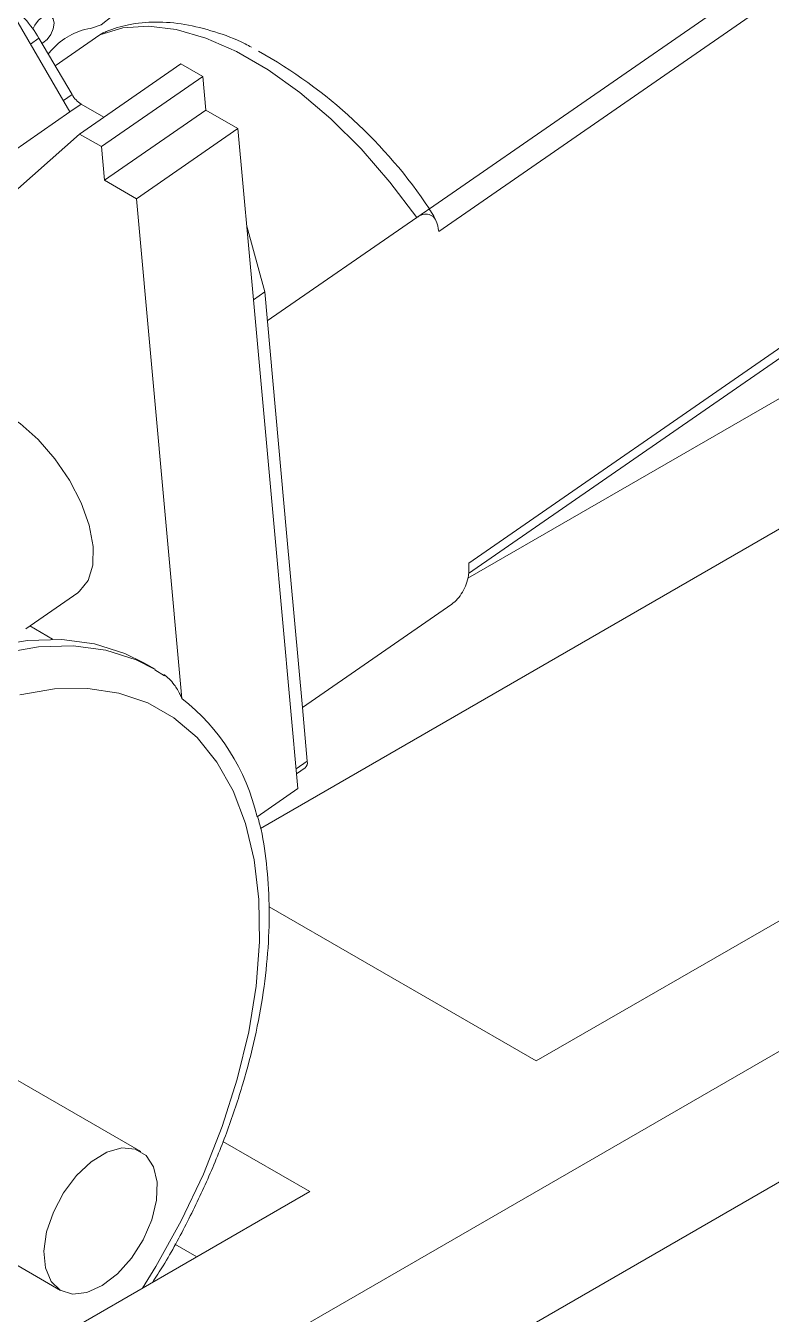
# Model space of a CAD drawing. Header units: millimetres. Extents: x 127 to 2222, y 23 to 864.
# Drawn here: x 1779.04 to 1802.33, y 144.41 to 184.68 of the extents above; entities that cross this region are included whole.
import ezdxf

# ---------------------------------------------------------------- set-up
doc = ezdxf.new("R2010")
doc.units = ezdxf.units.MM

msp = doc.modelspace()

# ---------------------------------------------------------------- linework, layer by layer
at = {"color": 7, "linetype": 'Continuous', "lineweight": 15}
for p, q in [((1791.654, 178.957), (1806.782, 189.43)), ((1807.07, 188.719), (1791.942, 178.246)), ((1780.418, 181.99), (1778.244, 185.733)), ((1779.45, 184.29), (1780.484, 182.532)), ((1781.355, 184.402), (1779.954, 183.432)), ((1781.355, 184.402), (1781.466, 184.456)), ((1779.735, 183.804), (1779.862, 183.938)), ((1780.719, 181.298), (1783.886, 183.49)), ((1784.568, 183.096), (1783.886, 183.49)), ((1781.402, 180.904), (1784.568, 183.096)), ((1784.664, 182.048), (1784.568, 183.096)), ((1780.418, 181.99), (1780.769, 182.233)), ((1781.478, 181.824), (1780.769, 182.233)), ((1777.251, 179.797), (1780.418, 181.99)), ((1781.497, 179.855), (1784.664, 182.048)), ((1785.667, 181.468), (1784.664, 182.048)), ((1780.719, 181.298), (1778.332, 179.174)), ((1781.402, 180.904), (1780.719, 181.298)), ((1782.501, 179.276), (1785.667, 181.468)), ((1786.153, 176.12), (1785.667, 181.468)), ((1817.337, 181.55), (1792.851, 167.414)), ((1781.497, 179.855), (1781.402, 180.904)), ((1782.501, 179.276), (1781.497, 179.855)), ((1783.919, 163.655), (1782.501, 179.276)), ((1820.873, 179.509), (1786.373, 159.592)), ((1791.255, 178.687), (1786.587, 175.456)), ((1785.944, 178.414), (1786.505, 176.362)), ((1792.883, 167.887), (1808.011, 178.36)), ((1792.875, 167.563), (1807.873, 177.946)), ((1786.153, 176.118), (1786.505, 176.362)), ((1786.819, 168.784), (1786.153, 176.12)), ((1786.153, 176.12), (1786.153, 176.118)), ((1786.153, 176.118), (1786.819, 168.784)), ((1786.505, 176.362), (1787.188, 168.834)), ((1787.54, 160.836), (1786.819, 168.784)), ((1787.188, 168.834), (1787.683, 163.371)), ((1787.188, 168.834), (1787.684, 163.371)), ((1779.039, 165.835), (1780.66, 166.957)), ((1792.352, 166.602), (1787.684, 163.371)), ((1779.877, 165.508), (1779.162, 165.921)), ((1783.083, 164.565), (1782.729, 164.769)), ((1794.991, 152.322), (1816.983, 165.017)), ((1783.378, 164.362), (1783.076, 164.548)), ((1787.683, 163.371), (1787.836, 161.693)), ((1756.1, 125.789), (1820.518, 162.976)), ((1787.498, 161.3), (1787.767, 161.486)), ((1786.268, 159.955), (1787.54, 160.836)), ((1756.1, 121.706), (1820.518, 158.893)), ((1794.991, 152.322), (1786.641, 157.142)), ((1782.631, 149.494), (1777.151, 152.657)), ((1787.92, 148.24), (1785.201, 149.81)), ((1756.1, 129.871), (1787.92, 148.24)), ((1774.644, 148.313), (1780.124, 145.15)), ((1784.384, 146.198), (1783.7, 146.593))]:
    msp.add_line(p, q, dxfattribs=at)
at = {"color": 8, "linetype": 'Continuous', "lineweight": 15}
for p, q in [((1779.187, 184.109), (1779.45, 184.29)), ((1780.212, 182.344), (1780.484, 182.532)), ((1787.484, 161.45), (1787.836, 161.693))]:
    msp.add_line(p, q, dxfattribs=at)
at = {"color": 7, "linetype": 'Continuous', "lineweight": 15, "flags": 128}
for points in [[(1781.059, 184.6), (1781.398, 184.714), (1781.739, 184.986), (1782.028, 185.374), (1782.221, 185.817), (1782.289, 186.249), (1782.221, 186.602), (1782.028, 186.822), (1781.739, 186.876), (1781.398, 186.755), (1781.059, 186.478)], [(1779.26, 184.581), (1779.316, 184.699), (1779.431, 184.854), (1779.566, 184.963), (1779.702, 185.01), (1779.816, 184.988), (1779.893, 184.899), (1779.92, 184.759), (1779.893, 184.587), (1779.816, 184.41), (1779.702, 184.256), (1779.566, 184.146), (1779.542, 184.133)], [(1791.255, 178.687), (1790.419, 179.797), (1789.521, 180.831), (1788.575, 181.771), (1787.6, 182.601), (1786.611, 183.307), (1785.627, 183.875), (1784.664, 184.296), (1783.74, 184.563), (1782.87, 184.67), (1782.071, 184.616), (1781.355, 184.402)], [(1781.478, 184.47), (1781.452, 184.458), (1781.355, 184.402)], [(1780.66, 166.957), (1780.722, 167.004), (1780.989, 167.346), (1781.132, 167.822), (1781.142, 168.406), (1781.019, 169.067), (1780.769, 169.77), (1780.406, 170.476), (1779.95, 171.148), (1779.424, 171.749), (1778.858, 172.246), (1778.281, 172.614), (1777.725, 172.833)], [(1782.729, 164.769), (1782.133, 165.064), (1781.186, 165.364), (1780.167, 165.5), (1779.087, 165.47), (1777.958, 165.275), (1776.793, 164.917), (1775.605, 164.4), (1774.409, 163.73), (1773.217, 162.916), (1772.044, 161.965), (1770.903, 160.889), (1769.808, 159.701), (1768.77, 158.415), (1767.802, 157.044), (1766.915, 155.604), (1766.119, 154.113), (1765.423, 152.588), (1764.835, 151.045), (1764.362, 149.503), (1764.009, 147.979), (1763.781, 146.491), (1763.68, 145.055), (1763.707, 143.69)], [(1782.975, 147.355), (1782.708, 146.736), (1782.342, 146.161), (1781.905, 145.671), (1781.429, 145.305), (1780.949, 145.087), (1780.501, 145.036), (1780.117, 145.154), (1779.827, 145.433), (1779.653, 145.851), (1779.606, 146.379), (1779.69, 146.977), (1779.9, 147.601), (1780.219, 148.203), (1780.624, 148.741), (1781.085, 149.173), (1781.568, 149.468), (1782.037, 149.603), (1782.456, 149.57), (1782.796, 149.369), (1783.031, 149.017), (1783.143, 148.539), (1783.124, 147.971), (1782.975, 147.355)]]:
    msp.add_lwpolyline(points, dxfattribs=at)
at = {"color": 8, "linetype": 'Continuous', "lineweight": 15, "flags": 128}
for points in [[(1764.061, 143.486), (1764.034, 144.851), (1764.135, 146.286), (1764.363, 147.775), (1764.715, 149.298), (1765.188, 150.841), (1765.776, 152.383), (1766.472, 153.909), (1767.268, 155.4), (1768.156, 156.84), (1769.124, 158.211), (1770.161, 159.497), (1771.257, 160.685), (1772.398, 161.761), (1773.571, 162.711), (1774.762, 163.526), (1775.959, 164.196), (1777.146, 164.713), (1778.311, 165.071), (1779.44, 165.266), (1780.521, 165.296), (1781.54, 165.16), (1782.486, 164.86), (1783.084, 164.564)], [(1782.682, 145.216), (1783.105, 145.901), (1783.895, 147.325), (1784.587, 148.788), (1785.174, 150.271), (1785.648, 151.757), (1786.004, 153.228), (1786.237, 154.665), (1786.345, 156.051), (1786.326, 157.37), (1786.18, 158.606), (1785.909, 159.743), (1785.517, 160.767), (1785.009, 161.667), (1784.389, 162.43), (1783.667, 163.049), (1782.85, 163.516), (1781.949, 163.824), (1780.974, 163.97), (1779.938, 163.953), (1778.852, 163.772)]]:
    msp.add_lwpolyline(points, dxfattribs=at)
at = {"color": 7, "linetype": 'Continuous', "lineweight": 15}
for centre, radius, start, end in [((1776.436, 182.563), 3.474, 29.8085, 54.8422), ((1781.394, 182.578), 2.049, 99.4052, 138.4053), ((1778.754, 170.343), 15.512, 33.7336, 60.8631), ((1781.215, 182.946), 0.841, 209.5265, 237.9944), ((1796.481, 171.385), 8.979, 122.5141, 125.5936), ((1779.843, 158.471), 6.594, 13.0067, 51.8213), ((1787.685, 163.367), 0.00402, 110.8019, 116.037), ((1787.625, 161.648), 0.215, 311.1373, 12.0046)]:
    msp.add_arc(centre, radius, start, end, dxfattribs=at)
for points, knots in [([(1786.096, 184.009), (1786.028, 184.046), (1785.641, 184.256), (1784.939, 184.509), (1784.004, 184.75), (1783.101, 184.825), (1782.278, 184.745), (1781.75, 184.587), (1781.503, 184.481), (1781.478, 184.47)], [0, 0, 0, 0, 0.041545, 0.236278, 0.431604, 0.625506, 0.815095, 0.981211, 1, 1, 1, 1]), ([(1791.866, 178.563), (1791.843, 178.619), (1791.786, 178.757), (1791.696, 178.878), (1791.643, 178.949)], [0, 0, 0, 0, 0.403815, 1, 1, 1, 1]), ([(1791.942, 178.246), (1791.924, 178.373), (1791.893, 178.581), (1791.739, 178.76), (1791.556, 178.812), (1791.382, 178.768), (1791.283, 178.705), (1791.255, 178.687)], [0, 0, 0, 0, 0.320825, 0.527294, 0.734737, 0.922529, 1, 1, 1, 1]), ([(1792.352, 166.602), (1792.413, 166.653), (1792.537, 166.753), (1792.693, 166.977), (1792.813, 167.232), (1792.897, 167.555), (1792.888, 167.762), (1792.883, 167.887)], [0, 0, 0, 0, 0.167968, 0.335595, 0.509751, 0.702449, 1, 1, 1, 1]), ([(1783.349, 164.4), (1783.407, 164.359), (1783.523, 164.278), (1783.706, 164.055), (1783.834, 163.841), (1783.901, 163.695), (1783.919, 163.655)], [0, 0, 0, 0, 0.246266, 0.490909, 0.861877, 1, 1, 1, 1]), ([(1783.003, 145.401), (1783.114, 145.574), (1783.508, 146.189), (1784.103, 147.301), (1784.78, 148.717), (1785.359, 150.159), (1785.838, 151.608), (1786.213, 153.052), (1786.477, 154.477), (1786.628, 155.869), (1786.664, 157.217), (1786.572, 158.499), (1786.442, 159.418), (1786.305, 159.878), (1786.28, 159.964)], [0, 0, 0, 0, 0.036642, 0.130372, 0.224126, 0.317931, 0.411824, 0.505843, 0.60002, 0.694384, 0.788939, 0.883662, 0.97844, 1, 1, 1, 1])]:
    msp.add_open_spline(points, degree=3, knots=knots, dxfattribs=at)

doc.saveas('drawing.dxf')
